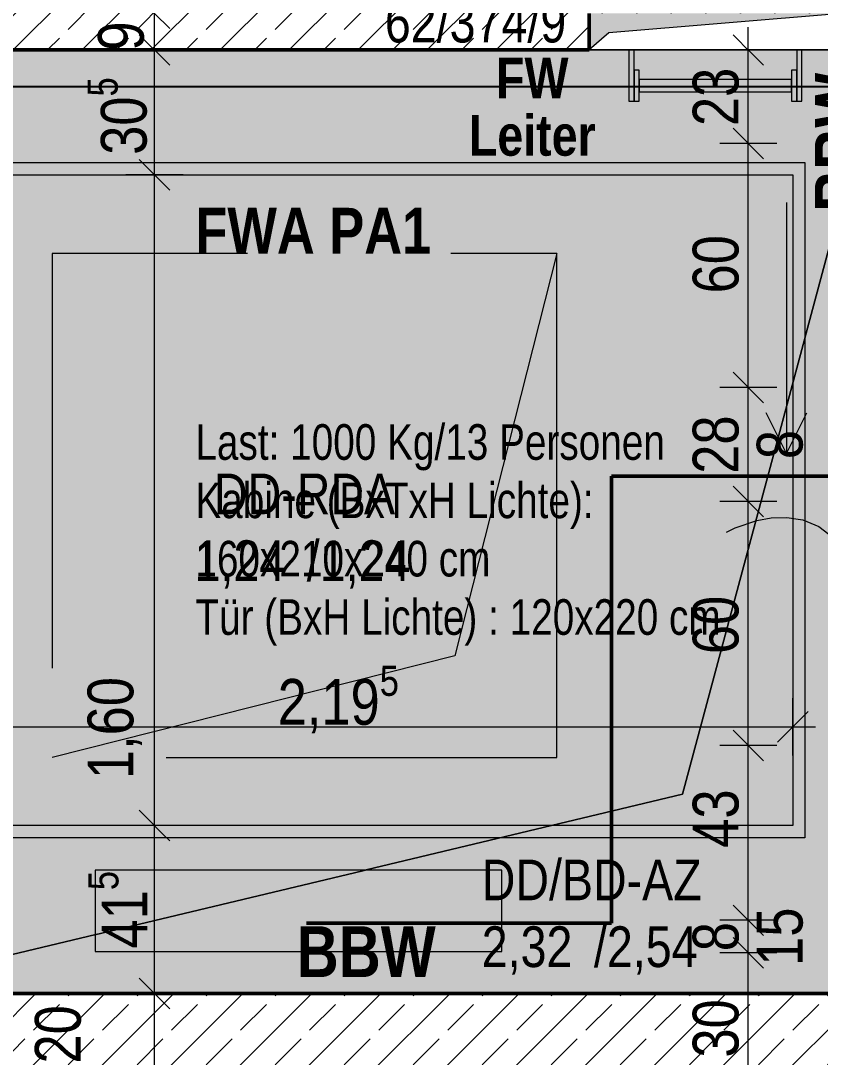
# Model space of a CAD drawing. Header units: centimetres. Extents: x 52.8 to 69.4, y 16.8 to 58.2.
# Drawn here: x 58.37 to 62.31, y 50.49 to 55.59 of the extents above; entities that cross this region are included whole.
import ezdxf
from ezdxf.xclip import XClip

# ---------------------------------------------------------------- set-up
doc = ezdxf.new("R2010")
doc.units = ezdxf.units.CM
doc.header["$MEASUREMENT"] = 0
doc.header["$XCLIPFRAME"] = 0
doc.set_wipeout_variables(frame=1)
for name, pattern in [('Achse', [50, 25, -12.5, 0, -12.5]), ('Strichlinie', [0.4, 0.3, -0.1]), ('Strichpunktlinie', [0.670278, 0.352778, -0.176389, 0, -0.141111]), ('Wipeout_Contour', [100, 0, -100])]:
    doc.linetypes.add(name, pattern=pattern)
for name, color, linetype in [('6._6.OG mit 2x Wunschposition Steuerschränke (rot)_1_Achsen 50.gfb', 7, 'Continuous'), ('6._6.OG mit 2x Wunschposition Steuerschränke (rot)_1_Bemaßung 100.gfb', 7, 'Continuous'), ('6._6.OG mit 2x Wunschposition Steuerschränke (rot)_1_Decken.gfb', 7, 'Continuous'), ('6._6.OG mit 2x Wunschposition Steuerschränke (rot)_1_Durchbrüche.gfb', 7, 'Continuous'), ('6._6.OG mit 2x Wunschposition Steuerschränke (rot)_1_Neubau_Wände massiv.gfb', 7, 'Continuous'), ('6._6.OG mit 2x Wunschposition Steuerschränke (rot)_1_Raumstempel_TF.gfb', 7, 'Continuous'), ('6._6.OG mit 2x Wunschposition Steuerschränke (rot)_1_Schnittlinien_Details.gfb', 7, 'Continuous'), ('6._6.OG mit 2x Wunschposition Steuerschränke (rot)_1_Text 1_50.gfb', 7, 'Continuous'), ('6._6.OG mit 2x Wunschposition Steuerschränke (rot)_1_Treppen_ Rampen.gfb', 7, 'Continuous'), ('6._6.OG mit 2x Wunschposition Steuerschränke (rot)_1_Wände massiv.gfb', 7, 'Continuous')]:
    doc.layers.add(name, color=color, linetype=linetype)
doc.styles.add('ERSTELLTER_STIL_2', font='ARIALNB.TTF')
doc.styles.add('ERSTELLTER_STIL_3', font='')
doc.styles.get('ERSTELLTER_STIL_3').set_extended_font_data('Arial Narrow')
pattern_1 = [(45, (42.56998, 24.06177), (-0.1697056, 0.1697056), []), (45, (42.48513, 24.14663), (-0.1697056, 0.1697056), [0.18, -0.06])]

# ---------------------------------------------------------------- blocks, each defined once
blk = doc.blocks.new('Zeichnung_2_1', base_point=(42.57, 24.0618))
at = {"layer": '6._6.OG mit 2x Wunschposition Steuerschränke (rot)_1_Achsen 50.gfb', "color": 7, "linetype": 'Achse', "lineweight": 25, "ltscale": 10}
blk.add_line((54.53, 55.2618), (69.4002, 55.2618), dxfattribs=at)
at = {"layer": '6._6.OG mit 2x Wunschposition Steuerschränke (rot)_1_Bemaßung 100.gfb', "color": 7, "linetype": 'Continuous', "lineweight": 13, "ltscale": 10}
for p, q in [((62.0925, 54.9818), (61.8112, 54.9818)), ((61.8769, 51.2368), (62.0269, 51.0868)), ((62.0925, 51.1618), (61.8112, 51.1618)), ((61.9519, 51.0018), (61.9519, 51.1618)), ((61.8769, 51.0768), (62.0269, 50.9268)), ((62.0925, 51.0018), (61.8112, 51.0018))]:
    blk.add_line(p, q, dxfattribs=at)
at = {"layer": '6._6.OG mit 2x Wunschposition Steuerschränke (rot)_1_Durchbrüche.gfb', "color": 8, "linetype": 'Continuous', "lineweight": 13, "ltscale": 10, "flags": 128}
for points in [[(61.2884, 55.6218), (61.2884, 55.5964), (61.3646, 55.5964), (61.3646, 55.19), (61.39, 55.19), (61.39, 55.6218)], [(62.19, 55.6218), (62.19, 55.19), (62.2154, 55.19), (62.2154, 55.5964), (62.2916, 55.5964), (62.2916, 55.6218)], [(61.39, 55.19), (61.4154, 55.19), (61.4154, 55.3424), (61.39, 55.3424)], [(62.19, 55.3424), (62.1646, 55.3424), (62.1646, 55.19), (62.19, 55.19)], [(61.4154, 55.2962), (61.4154, 55.2362), (62.1646, 55.2362), (62.1646, 55.2962)]]:
    blk.add_lwpolyline(points, close=True, dxfattribs=at)
at = {"layer": '6._6.OG mit 2x Wunschposition Steuerschränke (rot)_1_Bemaßung 100.gfb', "color": 7, "linetype": 'Continuous', "lineweight": 13, "insert": (60.8897, 55.4039), "char_height": 0.2, "attachment_point": 2, "line_spacing_factor": 0.845452, "style": 'ERSTELLTER_STIL_2'}
blk.add_mtext('\\A1;FW\\PLeiter', dxfattribs=at)
at = {"layer": '6._6.OG mit 2x Wunschposition Steuerschränke (rot)_1_Bemaßung 100.gfb', "color": 7, "linetype": 'Continuous', "lineweight": 13, "char_height": 0.225, "attachment_point": 7, "rotation": 90, "style": 'ERSTELLTER_STIL_3'}
for s, insert, width in [('\\A1;23', (61.9069, 55.0678), 0.288002), ('\\A1;15', (62.2219, 50.9378), 0.288002), ('\\A1;8', (61.9069, 51.0098), 0.144)]:
    blk.add_mtext(s, dxfattribs=dict(at, insert=insert, width=width))
at = {"layer": '6._6.OG mit 2x Wunschposition Steuerschränke (rot)_1_Bemaßung 100.gfb', "color": 7, "linetype": 'Continuous', "lineweight": 13, "insert": (59.0594, 54.9264), "char_height": 0.225, "attachment_point": 7, "rotation": 90, "style": 'ERSTELLTER_STIL_3'}
blk.add_mtext('\\A1;30{\\H0.66x;\\S5^  ;}', dxfattribs=at)
at = {"layer": '6._6.OG mit 2x Wunschposition Steuerschränke (rot)_1_Text 1_50.gfb', "color": 7, "linetype": 'Continuous', "lineweight": 13, "insert": (62.5291, 54.6462), "char_height": 0.25, "attachment_point": 7, "rotation": 90, "style": 'ERSTELLTER_STIL_2'}
blk.add_mtext('\\A1;BBW', dxfattribs=at)
at = {"color": 254, "linetype": 'Wipeout_Contour', "lineweight": 0, "ltscale": 320.79298}
blk.add_wipeout([(57.7106, 54.8877), (57.7106, 51.5677), (62.2306, 51.5677), (62.2306, 54.8877)], dxfattribs=at).dxf.layer = '6._6.OG mit 2x Wunschposition Steuerschränke (rot)_1_Treppen_ Rampen.gfb'
at = {"color": 254, "linetype": 'Wipeout_Contour', "lineweight": 0, "ltscale": 314.738554}
blk.add_wipeout([(60.7406, 51.4077), (58.7406, 51.4077), (58.7406, 51.0077), (60.7406, 51.0077)], dxfattribs=at).dxf.layer = '6._6.OG mit 2x Wunschposition Steuerschränke (rot)_1_Treppen_ Rampen.gfb'
at = {"layer": '6._6.OG mit 2x Wunschposition Steuerschränke (rot)_1_Bemaßung 100.gfb', "color": 7, "linetype": 'Continuous', "lineweight": 13, "ltscale": 10}
for p, q in [((61.8769, 55.0568), (62.0269, 54.9068)), ((61.9519, 53.7818), (61.9519, 54.9818)), ((58.9576, 54.9027), (59.1076, 54.7527)), ((59.1732, 54.8277), (58.892, 54.8277)), ((59.0326, 51.6277), (59.0326, 54.8277)), ((61.8769, 53.8568), (62.0269, 53.7068)), ((62.0925, 53.7818), (61.8112, 53.7818)), ((61.9519, 53.2218), (61.9519, 53.7818)), ((61.8769, 53.2968), (62.0269, 53.1468)), ((62.0925, 53.2218), (61.8112, 53.2218)), ((61.9519, 52.0218), (61.9519, 53.2218)), ((62.1706, 51.9724), (62.1706, 52.2537)), ((62.0956, 52.0381), (62.2456, 52.1881)), ((57.7774, 52.1131), (62.1706, 52.1131)), ((61.8769, 52.0968), (62.0269, 51.9468)), ((62.1706, 52.1131), (62.2831, 52.1131)), ((62.0925, 52.0218), (61.8112, 52.0218)), ((61.9519, 51.1618), (61.9519, 52.0218)), ((58.9576, 51.7027), (59.1076, 51.5527)), ((59.1732, 51.6277), (58.892, 51.6277))]:
    blk.add_line(p, q, dxfattribs=at)
at = {"layer": '6._6.OG mit 2x Wunschposition Steuerschränke (rot)_1_Decken.gfb', "color": 7, "linetype": 'Strichlinie', "lineweight": 13, "ltscale": 10}
for p, q in [((61.01, 54.4418), (60.5089, 52.4628)), ((60.5089, 52.4628), (58.53, 51.9618))]:
    blk.add_line(p, q, dxfattribs=at)
at = {"layer": '6._6.OG mit 2x Wunschposition Steuerschränke (rot)_1_Decken.gfb', "color": 7, "linetype": 'Strichlinie', "lineweight": 13, "ltscale": 10, "flags": 128}
for points in [[(57.53, 55.4418), (61.17, 55.4418), (61.17, 55.6218), (62.41, 55.6218), (62.41, 55.4418), (62.61, 55.4418), (62.61, 50.8018), (57.53, 50.8018)], [(61.01, 51.9618), (61.01, 54.4418), (58.53, 54.4418), (58.53, 51.9618)]]:
    blk.add_lwpolyline(points, close=True, dxfattribs=at)
at = {"layer": '6._6.OG mit 2x Wunschposition Steuerschränke (rot)_1_Durchbrüche.gfb', "color": 251, "linetype": 'Continuous', "lineweight": 18, "ltscale": 10, "true_color": 0x5f5f5f, "flags": 128}
blk.add_lwpolyline([(61.8449, 53.0706), (61.8867, 53.0914), (61.9943, 53.1283), (62.0643, 53.1409), (62.1407, 53.1434), (62.22, 53.131), (62.299, 53.0988), (62.4181, 53.0066), (62.5379, 52.916), (62.6114, 52.888), (62.6869, 52.8781), (62.764, 52.8826), (62.8425, 52.8982), (63.1657, 53.0001), (63.2795, 53.024), (63.3921, 53.0369), (63.6042, 53.0375)], dxfattribs=at)
at = {"layer": '6._6.OG mit 2x Wunschposition Steuerschränke (rot)_1_Neubau_Wände massiv.gfb', "color": 7, "linetype": 'Continuous', "lineweight": 13, "ltscale": 10}
for p, q in [((62.14, 54.6918), (62.14, 53.4568)), ((62.14, 53.4568), (62.04, 53.6568)), ((62.14, 53.4568), (62.24, 53.6568))]:
    blk.add_line(p, q, dxfattribs=at)
at = {"layer": '6._6.OG mit 2x Wunschposition Steuerschränke (rot)_1_Schnittlinien_Details.gfb', "color": 7, "linetype": 'Strichpunktlinie', "lineweight": 50, "ltscale": 10}
for p, q in [((61.2793, 51.148), (61.2793, 53.3456)), ((61.2793, 53.3456), (62.7793, 53.3456)), ((59.7793, 51.148), (61.2793, 51.148))]:
    blk.add_line(p, q, dxfattribs=at)
at = {"layer": '6._6.OG mit 2x Wunschposition Steuerschränke (rot)_1_Treppen_ Rampen.gfb', "color": 251, "linetype": 'Continuous', "lineweight": 18, "ltscale": 10, "true_color": 0x5f5f5f}
for p, q in [((57.7706, 54.8277), (62.1706, 54.8277)), ((62.1706, 54.8277), (62.1706, 51.6277)), ((62.1706, 51.6277), (57.7706, 51.6277))]:
    blk.add_line(p, q, dxfattribs=at)
at = {"layer": '6._6.OG mit 2x Wunschposition Steuerschränke (rot)_1_Treppen_ Rampen.gfb', "color": 7, "linetype": 'Continuous', "lineweight": 13, "ltscale": 10, "flags": 128}
for points in [[(57.7106, 54.8877), (62.2306, 54.8877), (62.2306, 51.5677), (57.7106, 51.5677)], [(60.7406, 51.4077), (58.7406, 51.4077), (58.7406, 51.0077), (60.7406, 51.0077)]]:
    blk.add_lwpolyline(points, close=True, dxfattribs=at)
at = {"layer": '6._6.OG mit 2x Wunschposition Steuerschränke (rot)_1_Bemaßung 100.gfb', "color": 7, "linetype": 'Continuous', "lineweight": 13, "char_height": 0.225, "attachment_point": 7, "rotation": 90, "style": 'ERSTELLTER_STIL_3'}
for s, insert, width in [('\\A1;60', (61.9069, 54.2448), 0.288002), ('\\A1;28', (61.9069, 53.3578), 0.288002), ('\\A1;8', (62.2219, 53.4298), 0.144), ('\\A1;60', (61.9069, 52.4708), 0.288002), ('\\A1;1,60', (58.9701, 51.8563), 0.504002), ('\\A1;43', (61.9069, 51.5188), 0.288002)]:
    blk.add_mtext(s, dxfattribs=dict(at, insert=insert, width=width))
at = {"layer": '6._6.OG mit 2x Wunschposition Steuerschränke (rot)_1_Bemaßung 100.gfb', "color": 7, "linetype": 'Continuous', "lineweight": 13, "insert": (59.2334, 52.5131), "char_height": 0.175, "attachment_point": 7, "line_spacing_factor": 0.983492, "style": 'ERSTELLTER_STIL_3'}
blk.add_mtext('\\A1;{\\W0.95;Last: 1000 Kg/13 Personen\\PKabine (BxTxH Lichte): \\P160x210x240 cm\\PTür (BxH Lichte) : 120x220 cm}', dxfattribs=at)
at = {"layer": '6._6.OG mit 2x Wunschposition Steuerschränke (rot)_1_Bemaßung 100.gfb', "color": 7, "linetype": 'Continuous', "lineweight": 13, "insert": (59.6381, 52.0578), "char_height": 0.225, "attachment_point": 7, "style": 'ERSTELLTER_STIL_3'}
blk.add_mtext('\\A1;2,19{\\H0.66x;\\S5^  ;}', dxfattribs=at)
at = {"layer": '6._6.OG mit 2x Wunschposition Steuerschränke (rot)_1_Bemaßung 100.gfb', "color": 7, "linetype": 'Continuous', "lineweight": 13, "insert": (59.0629, 51.0232), "char_height": 0.225, "attachment_point": 7, "rotation": 90, "style": 'ERSTELLTER_STIL_3'}
blk.add_mtext('\\A1;41{\\H0.66x;\\S5^  ;}', dxfattribs=at)
at = {"layer": '6._6.OG mit 2x Wunschposition Steuerschränke (rot)_1_Decken.gfb', "color": 7, "linetype": 'Continuous', "lineweight": 13, "char_height": 0.2, "attachment_point": 8, "style": 'ERSTELLTER_STIL_3'}
for s, insert, line_spacing_factor in [('\\A1;\\pt0;DD-RDA\\P 1,24{\\H0.66x;\\S^  ;} /1,24{\\H0.66x;\\S^  ;\\S^  ;}', (59.77, 52.7718), 0.985499), ('\\A1;\\pt0;DD/BD-AZ\\P 2,32{\\H0.66x;\\S^  ;} /2,54{\\H0.66x;\\S^  ;\\S^  ;}', (61.182, 50.8736), 0.985455)]:
    blk.add_mtext(s, dxfattribs=dict(at, insert=insert, line_spacing_factor=line_spacing_factor))
at = {"layer": '6._6.OG mit 2x Wunschposition Steuerschränke (rot)_1_Raumstempel_TF.gfb', "color": 7, "linetype": 'Continuous', "lineweight": 13, "insert": (59.2334, 54.4406), "char_height": 0.225, "attachment_point": 7, "style": 'ERSTELLTER_STIL_2'}
blk.add_mtext('\\A1;FWA PA1', dxfattribs=at)
at = {"layer": '6._6.OG mit 2x Wunschposition Steuerschränke (rot)_1_Text 1_50.gfb', "color": 7, "linetype": 'Continuous', "lineweight": 13, "insert": (59.7314, 50.8827), "char_height": 0.25, "attachment_point": 7, "style": 'ERSTELLTER_STIL_2'}
blk.add_mtext('\\A1;BBW', dxfattribs=at)
at = {"color": 254, "linetype": 'Wipeout_Contour', "lineweight": 0, "ltscale": 314.211258}
blk.add_wipeout([(57.53, 50.4018), (62.61, 50.4018), (62.61, 50.8018), (57.53, 50.8018)], dxfattribs=at).dxf.layer = '6._6.OG mit 2x Wunschposition Steuerschränke (rot)_1_Neubau_Wände massiv.gfb'
at = {"layer": '6._6.OG mit 2x Wunschposition Steuerschränke (rot)_1_Decken.gfb', "linetype": 'Continuous', "lineweight": 0, "true_color": 0x3f3f3f}
blk.add_hatch(color=250, dxfattribs=at).paths.add_polyline_path([(61.6291, 51.7826), (62.61, 55.4418), (57.53, 55.4418), (57.53, 50.8018)])
at = {"layer": '6._6.OG mit 2x Wunschposition Steuerschränke (rot)_1_Decken.gfb', "linetype": 'Continuous', "lineweight": 0, "true_color": 0x000000}
blk.add_hatch(color=18, dxfattribs=at).paths.add_polyline_path([(62.61, 55.4418), (61.6291, 51.7826), (57.53, 50.8018), (62.61, 50.8018)])
at = {"layer": '6._6.OG mit 2x Wunschposition Steuerschränke (rot)_1_Neubau_Wände massiv.gfb', "linetype": 'Continuous', "lineweight": 0, "true_color": 0x000000}
h = blk.add_hatch(dxfattribs=at)
h.set_pattern_fill('BETON__STAHLBETON_0001', color=18, style=0, pattern_type=2)
h.set_pattern_definition(pattern_1)
h.paths.add_polyline_path([(57.53, 50.4018), (62.61, 50.4018), (62.61, 50.8018), (57.53, 50.8018)])
at = {"layer": '6._6.OG mit 2x Wunschposition Steuerschränke (rot)_1_Bemaßung 100.gfb', "color": 7, "linetype": 'Continuous', "lineweight": 13, "ltscale": 10}
for p, q in [((59.0326, 50.8018), (59.0326, 51.6277)), ((61.9519, 50.4018), (61.9519, 51.0018)), ((58.9576, 50.8768), (59.1076, 50.7268)), ((59.1732, 50.8018), (58.892, 50.8018)), ((59.0326, 50.4018), (59.0326, 50.8018))]:
    blk.add_line(p, q, dxfattribs=at)
at = {"layer": '6._6.OG mit 2x Wunschposition Steuerschränke (rot)_1_Decken.gfb', "color": 7, "linetype": 'Continuous', "lineweight": 13, "ltscale": 10, "flags": 128}
for points in [[(61.6291, 51.7826), (57.53, 50.8018), (57.53, 55.4418), (62.61, 55.4418)], [(62.61, 55.4418), (62.61, 50.8018), (57.53, 50.8018), (61.6291, 51.7826)]]:
    blk.add_lwpolyline(points, close=True, dxfattribs=at)
at = {"layer": '6._6.OG mit 2x Wunschposition Steuerschränke (rot)_1_Neubau_Wände massiv.gfb', "color": 7, "linetype": 'Continuous', "lineweight": 50, "ltscale": 10, "flags": 128}
blk.add_lwpolyline([(62.61, 50.8018), (57.53, 50.8018)], dxfattribs=at)
at = {"layer": '6._6.OG mit 2x Wunschposition Steuerschränke (rot)_1_Bemaßung 100.gfb', "color": 7, "linetype": 'Continuous', "lineweight": 13, "char_height": 0.225, "width": 0.288002, "attachment_point": 7, "rotation": 90, "style": 'ERSTELLTER_STIL_3'}
for s, insert in [('\\A1;20', (58.6726, 50.4578)), ('\\A1;30', (61.9069, 50.4868))]:
    blk.add_mtext(s, dxfattribs=dict(at, insert=insert))
at = {"color": 254, "linetype": 'Wipeout_Contour', "lineweight": 0, "ltscale": 659.17059}
blk.add_wipeout([(57.53, 56.0418), (57.53, 55.4418), (61.17, 55.4418), (61.17, 55.6218), (62.41, 55.6218), (62.41, 55.4418), (63.11, 55.4418), (63.11, 56.0418)], dxfattribs=at).dxf.layer = '6._6.OG mit 2x Wunschposition Steuerschränke (rot)_1_Neubau_Wände massiv.gfb'
at = {"layer": '6._6.OG mit 2x Wunschposition Steuerschränke (rot)_1_Neubau_Wände massiv.gfb', "linetype": 'Continuous', "lineweight": 0, "true_color": 0x000000}
h = blk.add_hatch(dxfattribs=at)
h.set_pattern_fill('BETON__STAHLBETON_0001', color=18, style=0, pattern_type=2)
h.set_pattern_definition(pattern_1)
h.paths.add_polyline_path([(57.53, 56.0418), (57.53, 55.4418), (61.17, 55.4418), (61.17, 55.6218), (62.41, 55.6218), (62.41, 55.4418), (63.11, 55.4418), (63.11, 56.0418)])
at = {"layer": '6._6.OG mit 2x Wunschposition Steuerschränke (rot)_1_Bemaßung 100.gfb', "color": 7, "linetype": 'Continuous', "lineweight": 13, "ltscale": 10}
for p, q in [((58.9576, 55.6968), (59.1076, 55.5468)), ((59.0326, 55.4418), (59.0326, 55.6218)), ((58.9576, 55.5168), (59.1076, 55.3668)), ((59.1732, 55.4418), (58.892, 55.4418)), ((59.0326, 54.8277), (59.0326, 55.4418))]:
    blk.add_line(p, q, dxfattribs=at)
at = {"layer": '6._6.OG mit 2x Wunschposition Steuerschränke (rot)_1_Bemaßung 100.gfb', "color": 7, "linetype": 'Continuous', "lineweight": 13, "insert": (58.9826, 55.4387), "char_height": 0.225, "width": 0.144, "attachment_point": 7, "rotation": 90, "style": 'ERSTELLTER_STIL_3'}
blk.add_mtext('\\A1;9', dxfattribs=at)
at = {"layer": '6._6.OG mit 2x Wunschposition Steuerschränke (rot)_1_Wände massiv.gfb', "color": 7, "linetype": 'Continuous', "lineweight": 25, "insert": (60.1011, 55.7417), "char_height": 0.2, "attachment_point": 4, "line_spacing_factor": 0.985319, "style": 'ERSTELLTER_STIL_3'}
blk.add_mtext('\\A1;WS\\P 62/374/9', dxfattribs=at)
at = {"color": 254, "linetype": 'Wipeout_Contour', "lineweight": 0, "ltscale": 332.30956}
blk.add_wipeout([(62.41, 55.6218), (61.17, 55.6218), (61.17, 55.4418), (62.41, 55.4418)], dxfattribs=at).dxf.layer = '6._6.OG mit 2x Wunschposition Steuerschränke (rot)_1_Neubau_Wände massiv.gfb'
at = {"layer": '6._6.OG mit 2x Wunschposition Steuerschränke (rot)_1_Neubau_Wände massiv.gfb', "linetype": 'Continuous', "lineweight": 13}
blk.add_hatch(color=8, dxfattribs=at).paths.add_polyline_path([(62.41, 55.6218), (61.17, 55.6218), (61.17, 55.4418), (61.2654, 55.5263)])
at = {"layer": '6._6.OG mit 2x Wunschposition Steuerschränke (rot)_1_Bemaßung 100.gfb', "color": 7, "linetype": 'Continuous', "lineweight": 13, "ltscale": 10}
for p, q in [((62.0269, 55.3668), (61.8769, 55.5168)), ((61.9519, 55.4418), (61.9519, 55.5543)), ((62.0925, 55.4418), (61.8112, 55.4418)), ((61.9519, 54.9818), (61.9519, 55.4418))]:
    blk.add_line(p, q, dxfattribs=at)
at = {"layer": '6._6.OG mit 2x Wunschposition Steuerschränke (rot)_1_Neubau_Wände massiv.gfb', "color": 7, "linetype": 'Continuous', "lineweight": 50, "ltscale": 10}
blk.add_line((61.17, 55.4418), (61.17, 55.6218), dxfattribs=at)
blk.add_line((61.17, 55.4418), (61.17, 55.6218), dxfattribs=at)
at = {"layer": '6._6.OG mit 2x Wunschposition Steuerschränke (rot)_1_Neubau_Wände massiv.gfb', "color": 7, "linetype": 'Continuous', "lineweight": 13, "ltscale": 10}
for p, q in [((62.41, 55.6218), (61.2654, 55.5263)), ((61.2654, 55.5263), (61.17, 55.4418)), ((62.41, 55.4418), (61.17, 55.4418))]:
    blk.add_line(p, q, dxfattribs=at)
at = {"layer": '6._6.OG mit 2x Wunschposition Steuerschränke (rot)_1_Neubau_Wände massiv.gfb', "color": 7, "linetype": 'Continuous', "lineweight": 50, "ltscale": 10, "flags": 128}
blk.add_lwpolyline([(57.53, 55.4418), (61.17, 55.4418)], dxfattribs=at)

msp = doc.modelspace()

# ---------------------------------------------------------------- block references
at = {"color": 7, "linetype": 'Continuous', "lineweight": 13, "ltscale": 10}
ref = msp.add_blockref('Zeichnung_2_1', (42.57, 24.0618), dxfattribs=at)
XClip(ref).set_block_clipping_path([(54.5300182444, 41.2759269262), (69.4001759032, 57.6149247779)])

doc.saveas('drawing.dxf')
